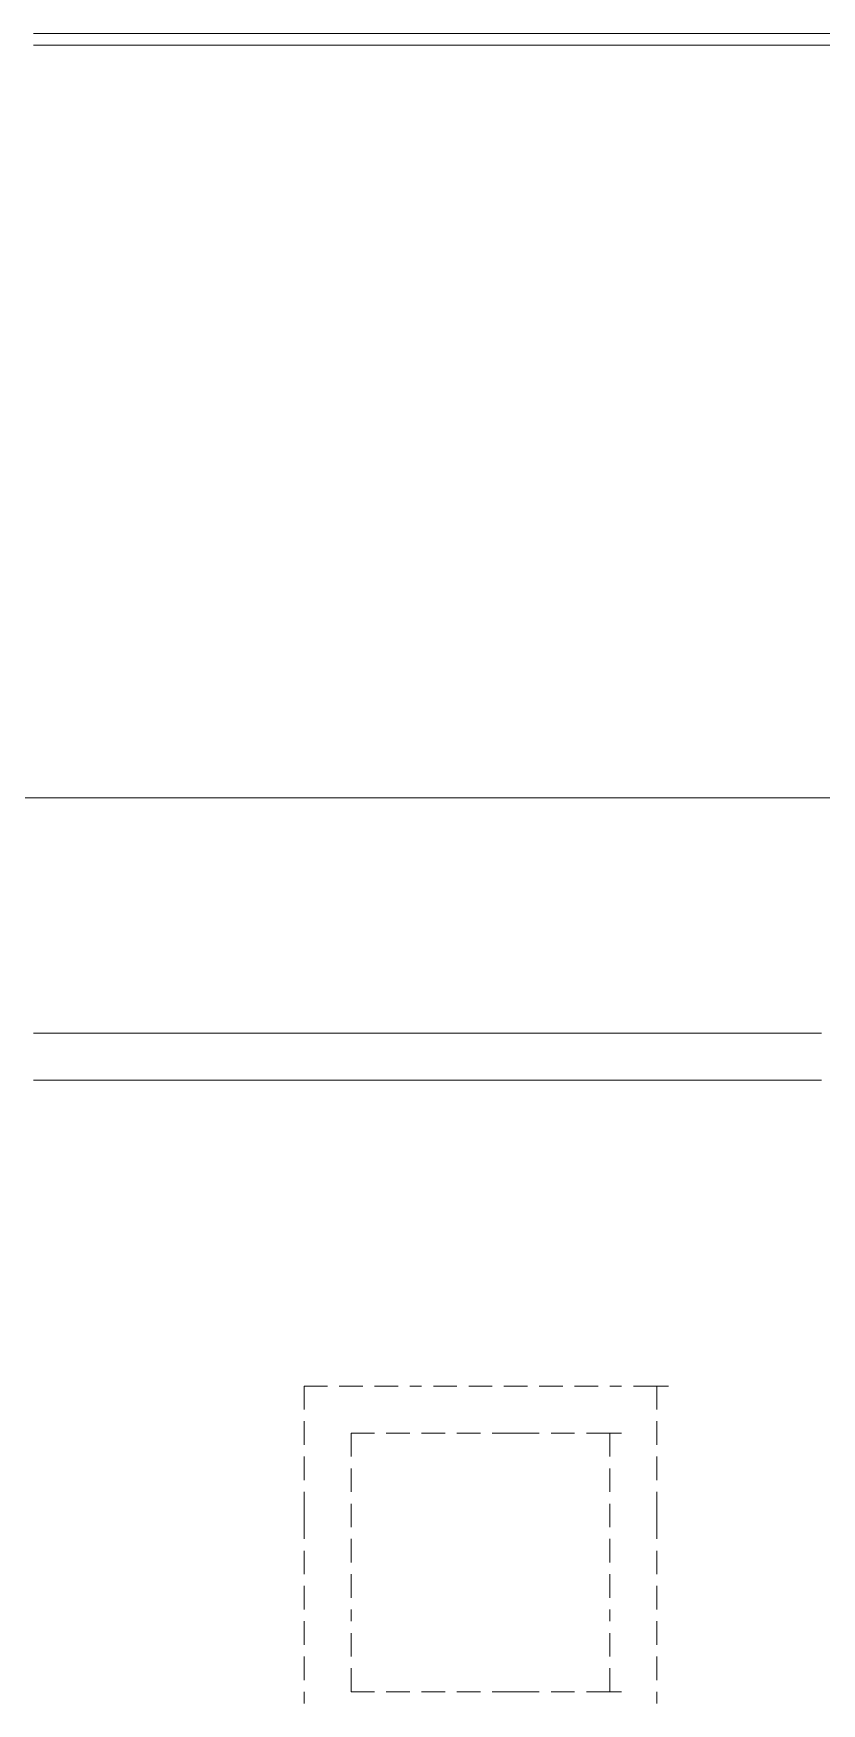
# Model space of a CAD drawing. Header units: inches. Extents: x 0.2 to 10.8, y 0.5 to 8.
# Drawn here: x 3.5833 to 3.695, y 5.3 to 5.5367 of the extents above; entities that cross this region are included whole.
import ezdxf

# ---------------------------------------------------------------- set-up
doc = ezdxf.new("R2010")
doc.units = ezdxf.units.IN
doc.header["$MEASUREMENT"] = 0
doc.layers.add('PDF_Geometry', color=7, linetype='Continuous')

msp = doc.modelspace()

# ---------------------------------------------------------------- linework, layer by layer
at = {"layer": 'PDF_Geometry', "lineweight": 9}
for points in [[(3.58333, 5.53667), (3.585, 5.53667)], [(3.58333, 5.53667), (3.585, 5.53667)], [(3.585, 5.53667), (3.58667, 5.53667)], [(3.585, 5.53667), (3.58667, 5.53667)], [(3.58667, 5.53667), (3.58833, 5.53667)], [(3.58667, 5.53667), (3.58833, 5.53667)], [(3.58833, 5.53667), (3.59, 5.53667)], [(3.58833, 5.53667), (3.59, 5.53667)], [(3.59, 5.53667), (3.59167, 5.53667)], [(3.59, 5.53667), (3.59167, 5.53667)], [(3.59167, 5.53667), (3.59333, 5.53667)], [(3.59167, 5.53667), (3.59333, 5.53667)], [(3.59333, 5.53667), (3.595, 5.53667)], [(3.59333, 5.53667), (3.595, 5.53667)], [(3.595, 5.53667), (3.59667, 5.53667)], [(3.595, 5.53667), (3.59667, 5.53667)], [(3.59667, 5.53667), (3.59833, 5.53667)], [(3.59667, 5.53667), (3.59833, 5.53667)], [(3.59833, 5.53667), (3.6, 5.53667)], [(3.59833, 5.53667), (3.6, 5.53667)], [(3.6, 5.53667), (3.60167, 5.53667)], [(3.6, 5.53667), (3.60167, 5.53667)], [(3.60167, 5.53667), (3.60333, 5.53667)], [(3.60167, 5.53667), (3.60333, 5.53667)], [(3.60333, 5.53667), (3.605, 5.53667)], [(3.60333, 5.53667), (3.605, 5.53667)], [(3.605, 5.53667), (3.60667, 5.53667)], [(3.605, 5.53667), (3.60667, 5.53667)], [(3.60667, 5.53667), (3.60833, 5.53667)], [(3.60667, 5.53667), (3.60833, 5.53667)], [(3.60833, 5.53667), (3.61, 5.53667)], [(3.60833, 5.53667), (3.61, 5.53667)], [(3.61, 5.53667), (3.61167, 5.53667)], [(3.61, 5.53667), (3.61167, 5.53667)], [(3.61167, 5.53667), (3.61333, 5.53667)], [(3.61167, 5.53667), (3.61333, 5.53667)], [(3.61333, 5.53667), (3.615, 5.53667)], [(3.61333, 5.53667), (3.615, 5.53667)], [(3.61333, 5.53667), (3.615, 5.53667)], [(3.615, 5.53667), (3.61667, 5.53667)], [(3.615, 5.53667), (3.61667, 5.53667)], [(3.615, 5.53667), (3.61667, 5.53667)], [(3.61667, 5.53667), (3.61833, 5.53667)], [(3.61667, 5.53667), (3.61833, 5.53667)], [(3.61833, 5.53667), (3.62, 5.53667)], [(3.61833, 5.53667), (3.62, 5.53667)], [(3.62, 5.53667), (3.62167, 5.53667)], [(3.62, 5.53667), (3.62167, 5.53667)], [(3.62, 5.53667), (3.62167, 5.53667)], [(3.62167, 5.53667), (3.62333, 5.53667)], [(3.62167, 5.53667), (3.62333, 5.53667)], [(3.62167, 5.53667), (3.62333, 5.53667)], [(3.62333, 5.53667), (3.625, 5.53667)], [(3.62333, 5.53667), (3.625, 5.53667)], [(3.625, 5.53667), (3.62667, 5.53667)], [(3.625, 5.53667), (3.62667, 5.53667)], [(3.62667, 5.53667), (3.62833, 5.53667)], [(3.62667, 5.53667), (3.62833, 5.53667)], [(3.62833, 5.53667), (3.63, 5.53667)], [(3.62833, 5.53667), (3.63, 5.53667)], [(3.63, 5.53667), (3.63167, 5.53667)], [(3.63, 5.53667), (3.63167, 5.53667)], [(3.63167, 5.53667), (3.63333, 5.53667)], [(3.63167, 5.53667), (3.63333, 5.53667)], [(3.63333, 5.53667), (3.635, 5.53667)], [(3.63333, 5.53667), (3.635, 5.53667)], [(3.635, 5.53667), (3.63667, 5.53667)], [(3.635, 5.53667), (3.63667, 5.53667)], [(3.63667, 5.53667), (3.63833, 5.53667)], [(3.63667, 5.53667), (3.63833, 5.53667)], [(3.63833, 5.53667), (3.64, 5.53667)], [(3.63833, 5.53667), (3.64, 5.53667)], [(3.64, 5.53667), (3.64167, 5.53667)], [(3.64, 5.53667), (3.64167, 5.53667)], [(3.64167, 5.53667), (3.64333, 5.53667)], [(3.64167, 5.53667), (3.64333, 5.53667)], [(3.64167, 5.53667), (3.64333, 5.53667)], [(3.64333, 5.53667), (3.645, 5.53667)], [(3.64333, 5.53667), (3.645, 5.53667)], [(3.64333, 5.53667), (3.645, 5.53667)], [(3.645, 5.53667), (3.64667, 5.53667)], [(3.645, 5.53667), (3.64667, 5.53667)], [(3.64667, 5.53667), (3.64833, 5.53667)], [(3.64667, 5.53667), (3.64833, 5.53667)], [(3.64833, 5.53667), (3.65, 5.53667)], [(3.64833, 5.53667), (3.65, 5.53667)], [(3.64833, 5.53667), (3.65, 5.53667)], [(3.65, 5.53667), (3.65167, 5.53667)], [(3.65, 5.53667), (3.65167, 5.53667)], [(3.65, 5.53667), (3.65167, 5.53667)], [(3.65167, 5.53667), (3.65333, 5.53667)], [(3.65167, 5.53667), (3.65333, 5.53667)], [(3.65333, 5.53667), (3.655, 5.53667)], [(3.65333, 5.53667), (3.655, 5.53667)], [(3.655, 5.53667), (3.65667, 5.53667)], [(3.655, 5.53667), (3.65667, 5.53667)], [(3.655, 5.53667), (3.65667, 5.53667)], [(3.65667, 5.53667), (3.65833, 5.53667)], [(3.65667, 5.53667), (3.65833, 5.53667)], [(3.65667, 5.53667), (3.65833, 5.53667)], [(3.65833, 5.53667), (3.66, 5.53667)], [(3.65833, 5.53667), (3.66, 5.53667)], [(3.66, 5.53667), (3.66167, 5.53667)], [(3.66, 5.53667), (3.66167, 5.53667)], [(3.66167, 5.53667), (3.66333, 5.53667)], [(3.66167, 5.53667), (3.66333, 5.53667)], [(3.66167, 5.53667), (3.66333, 5.53667)], [(3.66333, 5.53667), (3.665, 5.53667)], [(3.66333, 5.53667), (3.665, 5.53667)], [(3.66333, 5.53667), (3.665, 5.53667)], [(3.665, 5.53667), (3.66667, 5.53667)], [(3.665, 5.53667), (3.66667, 5.53667)], [(3.66667, 5.53667), (3.66833, 5.53667)], [(3.66667, 5.53667), (3.66833, 5.53667)], [(3.66833, 5.53667), (3.67, 5.53667)], [(3.66833, 5.53667), (3.67, 5.53667)], [(3.67, 5.53667), (3.67167, 5.53667)], [(3.67, 5.53667), (3.67167, 5.53667)], [(3.67167, 5.53667), (3.67333, 5.53667)], [(3.67167, 5.53667), (3.67333, 5.53667)], [(3.67333, 5.53667), (3.675, 5.53667)], [(3.67333, 5.53667), (3.675, 5.53667)], [(3.675, 5.53667), (3.67667, 5.53667)], [(3.675, 5.53667), (3.67667, 5.53667)], [(3.67667, 5.53667), (3.67833, 5.53667)], [(3.67667, 5.53667), (3.67833, 5.53667)], [(3.67833, 5.53667), (3.68, 5.53667)], [(3.67833, 5.53667), (3.68, 5.53667)], [(3.68, 5.53667), (3.68167, 5.53667)], [(3.68, 5.53667), (3.68167, 5.53667)], [(3.68167, 5.53667), (3.68333, 5.53667)], [(3.68167, 5.53667), (3.68333, 5.53667)], [(3.68333, 5.53667), (3.685, 5.53667)], [(3.68333, 5.53667), (3.685, 5.53667)], [(3.685, 5.53667), (3.68667, 5.53667)], [(3.685, 5.53667), (3.68667, 5.53667)], [(3.68667, 5.53667), (3.68833, 5.53667)], [(3.68667, 5.53667), (3.68833, 5.53667)], [(3.68833, 5.53667), (3.69, 5.53667)], [(3.68833, 5.53667), (3.69, 5.53667)], [(3.69, 5.53667), (3.69167, 5.53667)], [(3.69, 5.53667), (3.69167, 5.53667)], [(3.69167, 5.53667), (3.69333, 5.53667)], [(3.69167, 5.53667), (3.69333, 5.53667)], [(3.69167, 5.53667), (3.69333, 5.53667)], [(3.69333, 5.53667), (3.695, 5.53667)], [(3.69333, 5.53667), (3.695, 5.53667)], [(3.69333, 5.53667), (3.695, 5.53667)], [(3.695, 5.53667), (3.69667, 5.53667)], [(3.58333, 5.535), (3.585, 5.535)], [(3.58333, 5.535), (3.585, 5.535)], [(3.585, 5.535), (3.58667, 5.535)], [(3.585, 5.535), (3.58667, 5.535)], [(3.585, 5.535), (3.58667, 5.535)], [(3.58667, 5.535), (3.58833, 5.535)], [(3.58667, 5.535), (3.58833, 5.535)], [(3.58667, 5.535), (3.58833, 5.535)], [(3.58833, 5.535), (3.59, 5.535)], [(3.58833, 5.535), (3.59, 5.535)], [(3.58833, 5.535), (3.59, 5.535)], [(3.59, 5.535), (3.59167, 5.535)], [(3.59, 5.535), (3.59167, 5.535)], [(3.59167, 5.535), (3.59333, 5.535)], [(3.59167, 5.535), (3.59333, 5.535)], [(3.59167, 5.535), (3.59333, 5.535)], [(3.59333, 5.535), (3.595, 5.535)], [(3.59333, 5.535), (3.595, 5.535)], [(3.59333, 5.535), (3.595, 5.535)], [(3.595, 5.535), (3.59667, 5.535)], [(3.595, 5.535), (3.59667, 5.535)], [(3.595, 5.535), (3.59667, 5.535)], [(3.59667, 5.535), (3.59833, 5.535)], [(3.59667, 5.535), (3.59833, 5.535)], [(3.59833, 5.535), (3.6, 5.535)], [(3.59833, 5.535), (3.6, 5.535)], [(3.59833, 5.535), (3.6, 5.535)], [(3.6, 5.535), (3.60167, 5.535)], [(3.6, 5.535), (3.60167, 5.535)], [(3.6, 5.535), (3.60167, 5.535)], [(3.60167, 5.535), (3.60333, 5.535)], [(3.60167, 5.535), (3.60333, 5.535)], [(3.60167, 5.535), (3.60333, 5.535)], [(3.60333, 5.535), (3.605, 5.535)], [(3.60333, 5.535), (3.605, 5.535)], [(3.605, 5.535), (3.60667, 5.535)], [(3.605, 5.535), (3.60667, 5.535)], [(3.605, 5.535), (3.60667, 5.535)], [(3.60667, 5.535), (3.60833, 5.535)], [(3.60667, 5.535), (3.60833, 5.535)], [(3.60667, 5.535), (3.60833, 5.535)], [(3.60833, 5.535), (3.61, 5.535)], [(3.60833, 5.535), (3.61, 5.535)], [(3.60833, 5.535), (3.61, 5.535)], [(3.61, 5.535), (3.61167, 5.535)], [(3.61, 5.535), (3.61167, 5.535)], [(3.61, 5.535), (3.61167, 5.535)], [(3.61167, 5.535), (3.61333, 5.535)], [(3.61167, 5.535), (3.61333, 5.535)], [(3.61333, 5.535), (3.615, 5.535)], [(3.61333, 5.535), (3.615, 5.535)], [(3.61333, 5.535), (3.615, 5.535)], [(3.615, 5.535), (3.61667, 5.535)], [(3.615, 5.535), (3.61667, 5.535)], [(3.615, 5.535), (3.61667, 5.535)], [(3.615, 5.535), (3.61667, 5.535)], [(3.61667, 5.535), (3.61833, 5.535)], [(3.61667, 5.535), (3.61833, 5.535)], [(3.61667, 5.535), (3.61833, 5.535)], [(3.61833, 5.535), (3.62, 5.535)], [(3.61833, 5.535), (3.62, 5.535)], [(3.62, 5.535), (3.62167, 5.535)], [(3.62, 5.535), (3.62167, 5.535)], [(3.62, 5.535), (3.62167, 5.535)], [(3.62167, 5.535), (3.62333, 5.535)], [(3.62167, 5.535), (3.62333, 5.535)], [(3.62167, 5.535), (3.62333, 5.535)], [(3.62167, 5.535), (3.62333, 5.535)], [(3.62333, 5.535), (3.625, 5.535)], [(3.62333, 5.535), (3.625, 5.535)], [(3.62333, 5.535), (3.625, 5.535)], [(3.625, 5.535), (3.62667, 5.535)], [(3.625, 5.535), (3.62667, 5.535)], [(3.62667, 5.535), (3.62833, 5.535)], [(3.62667, 5.535), (3.62833, 5.535)], [(3.62667, 5.535), (3.62833, 5.535)], [(3.62833, 5.535), (3.63, 5.535)], [(3.62833, 5.535), (3.63, 5.535)], [(3.62833, 5.535), (3.63, 5.535)], [(3.63, 5.535), (3.63167, 5.535)], [(3.63, 5.535), (3.63167, 5.535)], [(3.63, 5.535), (3.63167, 5.535)], [(3.63167, 5.535), (3.63333, 5.535)], [(3.63167, 5.535), (3.63333, 5.535)], [(3.63333, 5.535), (3.635, 5.535)], [(3.63333, 5.535), (3.635, 5.535)], [(3.63333, 5.535), (3.635, 5.535)], [(3.635, 5.535), (3.63667, 5.535)], [(3.635, 5.535), (3.63667, 5.535)], [(3.635, 5.535), (3.63667, 5.535)], [(3.63667, 5.535), (3.63833, 5.535)], [(3.63667, 5.535), (3.63833, 5.535)], [(3.63667, 5.535), (3.63833, 5.535)], [(3.63833, 5.535), (3.64, 5.535)], [(3.63833, 5.535), (3.64, 5.535)], [(3.63833, 5.535), (3.64, 5.535)], [(3.64, 5.535), (3.64167, 5.535)], [(3.64, 5.535), (3.64167, 5.535)], [(3.64167, 5.535), (3.64333, 5.535)], [(3.64167, 5.535), (3.64333, 5.535)], [(3.64167, 5.535), (3.64333, 5.535)], [(3.64333, 5.535), (3.645, 5.535)], [(3.64333, 5.535), (3.645, 5.535)], [(3.64333, 5.535), (3.645, 5.535)], [(3.64333, 5.535), (3.645, 5.535)], [(3.645, 5.535), (3.64667, 5.535)], [(3.645, 5.535), (3.64667, 5.535)], [(3.645, 5.535), (3.64667, 5.535)], [(3.64667, 5.535), (3.64833, 5.535)], [(3.64667, 5.535), (3.64833, 5.535)], [(3.64833, 5.535), (3.65, 5.535)], [(3.64833, 5.535), (3.65, 5.535)], [(3.64833, 5.535), (3.65, 5.535)], [(3.65, 5.535), (3.65167, 5.535)], [(3.65, 5.535), (3.65167, 5.535)], [(3.65, 5.535), (3.65167, 5.535)], [(3.65, 5.535), (3.65167, 5.535)], [(3.65167, 5.535), (3.65333, 5.535)], [(3.65167, 5.535), (3.65333, 5.535)], [(3.65167, 5.535), (3.65333, 5.535)], [(3.65333, 5.535), (3.655, 5.535)], [(3.65333, 5.535), (3.655, 5.535)], [(3.655, 5.535), (3.65667, 5.535)], [(3.655, 5.535), (3.65667, 5.535)], [(3.655, 5.535), (3.65667, 5.535)], [(3.65667, 5.535), (3.65833, 5.535)], [(3.65667, 5.535), (3.65833, 5.535)], [(3.65667, 5.535), (3.65833, 5.535)], [(3.65667, 5.535), (3.65833, 5.535)], [(3.65833, 5.535), (3.66, 5.535)], [(3.65833, 5.535), (3.66, 5.535)], [(3.65833, 5.535), (3.66, 5.535)], [(3.66, 5.535), (3.66167, 5.535)], [(3.66, 5.535), (3.66167, 5.535)], [(3.66167, 5.535), (3.66333, 5.535)], [(3.66167, 5.535), (3.66333, 5.535)], [(3.66167, 5.535), (3.66333, 5.535)], [(3.66333, 5.535), (3.665, 5.535)], [(3.66333, 5.535), (3.665, 5.535)], [(3.66333, 5.535), (3.665, 5.535)], [(3.66333, 5.535), (3.665, 5.535)], [(3.665, 5.535), (3.66667, 5.535)], [(3.665, 5.535), (3.66667, 5.535)], [(3.665, 5.535), (3.66667, 5.535)], [(3.66667, 5.535), (3.66833, 5.535)], [(3.66667, 5.535), (3.66833, 5.535)], [(3.66667, 5.535), (3.66833, 5.535)], [(3.66833, 5.535), (3.67, 5.535)], [(3.66833, 5.535), (3.67, 5.535)], [(3.66833, 5.535), (3.67, 5.535)], [(3.67, 5.535), (3.67167, 5.535)], [(3.67, 5.535), (3.67167, 5.535)], [(3.67167, 5.535), (3.67333, 5.535)], [(3.67167, 5.535), (3.67333, 5.535)], [(3.67167, 5.535), (3.67333, 5.535)], [(3.67333, 5.535), (3.675, 5.535)], [(3.67333, 5.535), (3.675, 5.535)], [(3.67333, 5.535), (3.675, 5.535)], [(3.675, 5.535), (3.67667, 5.535)], [(3.675, 5.535), (3.67667, 5.535)], [(3.675, 5.535), (3.67667, 5.535)], [(3.67667, 5.535), (3.67833, 5.535)], [(3.67667, 5.535), (3.67833, 5.535)], [(3.67833, 5.535), (3.68, 5.535)], [(3.67833, 5.535), (3.68, 5.535)], [(3.67833, 5.535), (3.68, 5.535)], [(3.68, 5.535), (3.68167, 5.535)], [(3.68, 5.535), (3.68167, 5.535)], [(3.68, 5.535), (3.68167, 5.535)], [(3.68167, 5.535), (3.68333, 5.535)], [(3.68167, 5.535), (3.68333, 5.535)], [(3.68167, 5.535), (3.68333, 5.535)], [(3.68333, 5.535), (3.685, 5.535)], [(3.68333, 5.535), (3.685, 5.535)], [(3.685, 5.535), (3.68667, 5.535)], [(3.685, 5.535), (3.68667, 5.535)], [(3.685, 5.535), (3.68667, 5.535)], [(3.68667, 5.535), (3.68833, 5.535)], [(3.68667, 5.535), (3.68833, 5.535)], [(3.68667, 5.535), (3.68833, 5.535)], [(3.68833, 5.535), (3.69, 5.535)], [(3.68833, 5.535), (3.69, 5.535)], [(3.68833, 5.535), (3.69, 5.535)], [(3.69, 5.535), (3.69167, 5.535)], [(3.69, 5.535), (3.69167, 5.535)], [(3.69167, 5.535), (3.69333, 5.535)], [(3.69167, 5.535), (3.69333, 5.535)], [(3.69167, 5.535), (3.69333, 5.535)], [(3.69333, 5.535), (3.695, 5.535)], [(3.69333, 5.535), (3.695, 5.535)], [(3.69333, 5.535), (3.695, 5.535)], [(3.69333, 5.535), (3.695, 5.535)], [(3.695, 5.535), (3.69667, 5.535)]]:
    msp.add_lwpolyline(points, dxfattribs=at)
at = {"layer": 'PDF_Geometry', "lineweight": 13}
for points in [[(3.55333, 5.42833), (3.97333, 5.42833)], [(3.58333, 5.395), (3.585, 5.395)], [(3.58333, 5.395), (3.585, 5.395)], [(3.585, 5.395), (3.58667, 5.395)], [(3.585, 5.395), (3.58667, 5.395)], [(3.58667, 5.395), (3.58833, 5.395)], [(3.58667, 5.395), (3.58833, 5.395)], [(3.58833, 5.395), (3.59, 5.395)], [(3.59, 5.395), (3.59167, 5.395)], [(3.59, 5.395), (3.59167, 5.395)], [(3.59167, 5.395), (3.59333, 5.395)], [(3.59167, 5.395), (3.59333, 5.395)], [(3.59333, 5.395), (3.595, 5.395)], [(3.59333, 5.395), (3.595, 5.395)], [(3.595, 5.395), (3.59667, 5.395)], [(3.59667, 5.395), (3.59833, 5.395)], [(3.59667, 5.395), (3.59833, 5.395)], [(3.59833, 5.395), (3.6, 5.395)], [(3.59833, 5.395), (3.6, 5.395)], [(3.6, 5.395), (3.60167, 5.395)], [(3.6, 5.395), (3.60167, 5.395)], [(3.60167, 5.395), (3.60333, 5.395)], [(3.60333, 5.395), (3.605, 5.395)], [(3.60333, 5.395), (3.605, 5.395)], [(3.605, 5.395), (3.60667, 5.395)], [(3.605, 5.395), (3.60667, 5.395)], [(3.60667, 5.395), (3.60833, 5.395)], [(3.60667, 5.395), (3.60833, 5.395)], [(3.60833, 5.395), (3.61, 5.395)], [(3.60833, 5.395), (3.61, 5.395)], [(3.61, 5.395), (3.61167, 5.395)], [(3.61167, 5.395), (3.61333, 5.395)], [(3.61167, 5.395), (3.61333, 5.395)], [(3.61333, 5.395), (3.615, 5.395)], [(3.61333, 5.395), (3.615, 5.395)], [(3.615, 5.395), (3.61667, 5.395)], [(3.615, 5.395), (3.61667, 5.395)], [(3.61667, 5.395), (3.61833, 5.395)], [(3.61833, 5.395), (3.62, 5.395)], [(3.61833, 5.395), (3.62, 5.395)], [(3.62, 5.395), (3.62167, 5.395)], [(3.62, 5.395), (3.62167, 5.395)], [(3.62167, 5.395), (3.62333, 5.395)], [(3.62167, 5.395), (3.62333, 5.395)], [(3.62333, 5.395), (3.625, 5.395)], [(3.625, 5.395), (3.62667, 5.395)], [(3.625, 5.395), (3.62667, 5.395)], [(3.62667, 5.395), (3.62833, 5.395)], [(3.62667, 5.395), (3.62833, 5.395)], [(3.62833, 5.395), (3.63, 5.395)], [(3.62833, 5.395), (3.63, 5.395)], [(3.63, 5.395), (3.63167, 5.395)], [(3.63167, 5.395), (3.63333, 5.395)], [(3.63167, 5.395), (3.63333, 5.395)], [(3.63333, 5.395), (3.635, 5.395)], [(3.63333, 5.395), (3.635, 5.395)], [(3.635, 5.395), (3.63667, 5.395)], [(3.635, 5.395), (3.63667, 5.395)], [(3.63667, 5.395), (3.63833, 5.395)], [(3.63667, 5.395), (3.63833, 5.395)], [(3.63833, 5.395), (3.64, 5.395)], [(3.64, 5.395), (3.64167, 5.395)], [(3.64, 5.395), (3.64167, 5.395)], [(3.64167, 5.395), (3.64333, 5.395)], [(3.64167, 5.395), (3.64333, 5.395)], [(3.64333, 5.395), (3.645, 5.395)], [(3.64333, 5.395), (3.645, 5.395)], [(3.645, 5.395), (3.64667, 5.395)], [(3.64667, 5.395), (3.64833, 5.395)], [(3.64667, 5.395), (3.64833, 5.395)], [(3.64833, 5.395), (3.65, 5.395)], [(3.64833, 5.395), (3.65, 5.395)], [(3.65, 5.395), (3.65167, 5.395)], [(3.65, 5.395), (3.65167, 5.395)], [(3.65167, 5.395), (3.65333, 5.395)], [(3.65333, 5.395), (3.655, 5.395)], [(3.65333, 5.395), (3.655, 5.395)], [(3.655, 5.395), (3.65667, 5.395)], [(3.655, 5.395), (3.65667, 5.395)], [(3.65667, 5.395), (3.65833, 5.395)], [(3.65667, 5.395), (3.65833, 5.395)], [(3.65833, 5.395), (3.66, 5.395)], [(3.66, 5.395), (3.66167, 5.395)], [(3.66, 5.395), (3.66167, 5.395)], [(3.66167, 5.395), (3.66333, 5.395)], [(3.66167, 5.395), (3.66333, 5.395)], [(3.66333, 5.395), (3.665, 5.395)], [(3.66333, 5.395), (3.665, 5.395)], [(3.665, 5.395), (3.66667, 5.395)], [(3.665, 5.395), (3.66667, 5.395)], [(3.66667, 5.395), (3.66833, 5.395)], [(3.66833, 5.395), (3.67, 5.395)], [(3.66833, 5.395), (3.67, 5.395)], [(3.67, 5.395), (3.67167, 5.395)], [(3.67, 5.395), (3.67167, 5.395)], [(3.67167, 5.395), (3.67333, 5.395)], [(3.67167, 5.395), (3.67333, 5.395)], [(3.67333, 5.395), (3.675, 5.395)], [(3.675, 5.395), (3.67667, 5.395)], [(3.675, 5.395), (3.67667, 5.395)], [(3.67667, 5.395), (3.67833, 5.395)], [(3.67667, 5.395), (3.67833, 5.395)], [(3.67833, 5.395), (3.68, 5.395)], [(3.67833, 5.395), (3.68, 5.395)], [(3.68, 5.395), (3.68167, 5.395)], [(3.68167, 5.395), (3.68333, 5.395)], [(3.68167, 5.395), (3.68333, 5.395)], [(3.68333, 5.395), (3.685, 5.395)], [(3.68333, 5.395), (3.685, 5.395)], [(3.685, 5.395), (3.68667, 5.395)], [(3.685, 5.395), (3.68667, 5.395)], [(3.68667, 5.395), (3.68833, 5.395)], [(3.68667, 5.395), (3.68833, 5.395)], [(3.68833, 5.395), (3.69, 5.395)], [(3.69, 5.395), (3.69167, 5.395)], [(3.69, 5.395), (3.69167, 5.395)], [(3.69167, 5.395), (3.69333, 5.395)], [(3.69167, 5.395), (3.69333, 5.395)], [(3.69333, 5.395), (3.695, 5.395)], [(3.69333, 5.395), (3.695, 5.395)], [(3.58333, 5.38833), (3.585, 5.38833)], [(3.58333, 5.38833), (3.585, 5.38833)], [(3.585, 5.38833), (3.58667, 5.38833)], [(3.585, 5.38833), (3.58667, 5.38833)], [(3.58667, 5.38833), (3.58833, 5.38833)], [(3.58667, 5.38833), (3.58833, 5.38833)], [(3.58833, 5.38833), (3.59, 5.38833)], [(3.59, 5.38833), (3.59167, 5.38833)], [(3.59, 5.38833), (3.59167, 5.38833)], [(3.59167, 5.38833), (3.59333, 5.38833)], [(3.59167, 5.38833), (3.59333, 5.38833)], [(3.59333, 5.38833), (3.595, 5.38833)], [(3.59333, 5.38833), (3.595, 5.38833)], [(3.595, 5.38833), (3.59667, 5.38833)], [(3.59667, 5.38833), (3.59833, 5.38833)], [(3.59667, 5.38833), (3.59833, 5.38833)], [(3.59833, 5.38833), (3.6, 5.38833)], [(3.59833, 5.38833), (3.6, 5.38833)], [(3.6, 5.38833), (3.60167, 5.38833)], [(3.6, 5.38833), (3.60167, 5.38833)], [(3.60167, 5.38833), (3.60333, 5.38833)], [(3.60333, 5.38833), (3.605, 5.38833)], [(3.60333, 5.38833), (3.605, 5.38833)], [(3.605, 5.38833), (3.60667, 5.38833)], [(3.605, 5.38833), (3.60667, 5.38833)], [(3.60667, 5.38833), (3.60833, 5.38833)], [(3.60667, 5.38833), (3.60833, 5.38833)], [(3.60833, 5.38833), (3.61, 5.38833)], [(3.60833, 5.38833), (3.61, 5.38833)], [(3.61, 5.38833), (3.61167, 5.38833)], [(3.61167, 5.38833), (3.61333, 5.38833)], [(3.61167, 5.38833), (3.61333, 5.38833)], [(3.61333, 5.38833), (3.615, 5.38833)], [(3.61333, 5.38833), (3.615, 5.38833)], [(3.615, 5.38833), (3.61667, 5.38833)], [(3.615, 5.38833), (3.61667, 5.38833)], [(3.61667, 5.38833), (3.61833, 5.38833)], [(3.61833, 5.38833), (3.62, 5.38833)], [(3.61833, 5.38833), (3.62, 5.38833)], [(3.62, 5.38833), (3.62167, 5.38833)], [(3.62, 5.38833), (3.62167, 5.38833)], [(3.62167, 5.38833), (3.62333, 5.38833)], [(3.62167, 5.38833), (3.62333, 5.38833)], [(3.62333, 5.38833), (3.625, 5.38833)], [(3.625, 5.38833), (3.62667, 5.38833)], [(3.625, 5.38833), (3.62667, 5.38833)], [(3.62667, 5.38833), (3.62833, 5.38833)], [(3.62667, 5.38833), (3.62833, 5.38833)], [(3.62833, 5.38833), (3.63, 5.38833)], [(3.62833, 5.38833), (3.63, 5.38833)], [(3.63, 5.38833), (3.63167, 5.38833)], [(3.63167, 5.38833), (3.63333, 5.38833)], [(3.63167, 5.38833), (3.63333, 5.38833)], [(3.63333, 5.38833), (3.635, 5.38833)], [(3.63333, 5.38833), (3.635, 5.38833)], [(3.635, 5.38833), (3.63667, 5.38833)], [(3.635, 5.38833), (3.63667, 5.38833)], [(3.63667, 5.38833), (3.63833, 5.38833)], [(3.63667, 5.38833), (3.63833, 5.38833)], [(3.63833, 5.38833), (3.64, 5.38833)], [(3.64, 5.38833), (3.64167, 5.38833)], [(3.64, 5.38833), (3.64167, 5.38833)], [(3.64167, 5.38833), (3.64333, 5.38833)], [(3.64167, 5.38833), (3.64333, 5.38833)], [(3.64333, 5.38833), (3.645, 5.38833)], [(3.64333, 5.38833), (3.645, 5.38833)], [(3.645, 5.38833), (3.64667, 5.38833)], [(3.64667, 5.38833), (3.64833, 5.38833)], [(3.64667, 5.38833), (3.64833, 5.38833)], [(3.64833, 5.38833), (3.65, 5.38833)], [(3.64833, 5.38833), (3.65, 5.38833)], [(3.65, 5.38833), (3.65167, 5.38833)], [(3.65, 5.38833), (3.65167, 5.38833)], [(3.65167, 5.38833), (3.65333, 5.38833)], [(3.65333, 5.38833), (3.655, 5.38833)], [(3.65333, 5.38833), (3.655, 5.38833)], [(3.655, 5.38833), (3.65667, 5.38833)], [(3.655, 5.38833), (3.65667, 5.38833)], [(3.65667, 5.38833), (3.65833, 5.38833)], [(3.65667, 5.38833), (3.65833, 5.38833)], [(3.65833, 5.38833), (3.66, 5.38833)], [(3.66, 5.38833), (3.66167, 5.38833)], [(3.66, 5.38833), (3.66167, 5.38833)], [(3.66167, 5.38833), (3.66333, 5.38833)], [(3.66167, 5.38833), (3.66333, 5.38833)], [(3.66333, 5.38833), (3.665, 5.38833)], [(3.66333, 5.38833), (3.665, 5.38833)], [(3.665, 5.38833), (3.66667, 5.38833)], [(3.665, 5.38833), (3.66667, 5.38833)], [(3.66667, 5.38833), (3.66833, 5.38833)], [(3.66833, 5.38833), (3.67, 5.38833)], [(3.66833, 5.38833), (3.67, 5.38833)], [(3.67, 5.38833), (3.67167, 5.38833)], [(3.67, 5.38833), (3.67167, 5.38833)], [(3.67167, 5.38833), (3.67333, 5.38833)], [(3.67167, 5.38833), (3.67333, 5.38833)], [(3.67333, 5.38833), (3.675, 5.38833)], [(3.675, 5.38833), (3.67667, 5.38833)], [(3.675, 5.38833), (3.67667, 5.38833)], [(3.67667, 5.38833), (3.67833, 5.38833)], [(3.67667, 5.38833), (3.67833, 5.38833)], [(3.67833, 5.38833), (3.68, 5.38833)], [(3.67833, 5.38833), (3.68, 5.38833)], [(3.68, 5.38833), (3.68167, 5.38833)], [(3.68167, 5.38833), (3.68333, 5.38833)], [(3.68167, 5.38833), (3.68333, 5.38833)], [(3.68333, 5.38833), (3.685, 5.38833)], [(3.68333, 5.38833), (3.685, 5.38833)], [(3.685, 5.38833), (3.68667, 5.38833)], [(3.685, 5.38833), (3.68667, 5.38833)], [(3.68667, 5.38833), (3.68833, 5.38833)], [(3.68667, 5.38833), (3.68833, 5.38833)], [(3.68833, 5.38833), (3.69, 5.38833)], [(3.69, 5.38833), (3.69167, 5.38833)], [(3.69, 5.38833), (3.69167, 5.38833)], [(3.69167, 5.38833), (3.69333, 5.38833)], [(3.69167, 5.38833), (3.69333, 5.38833)], [(3.69333, 5.38833), (3.695, 5.38833)], [(3.69333, 5.38833), (3.695, 5.38833)], [(3.62167, 5.345), (3.625, 5.345)], [(3.62167, 5.34167), (3.62167, 5.345)], [(3.62167, 5.345), (3.62333, 5.345)], [(3.62667, 5.345), (3.63, 5.345)], [(3.63167, 5.345), (3.635, 5.345)], [(3.63667, 5.345), (3.63833, 5.345)], [(3.64, 5.345), (3.64333, 5.345)], [(3.645, 5.345), (3.64833, 5.345)], [(3.65, 5.345), (3.65333, 5.345)], [(3.655, 5.345), (3.65833, 5.345)], [(3.66, 5.345), (3.66333, 5.345)], [(3.665, 5.345), (3.66667, 5.345)], [(3.66833, 5.345), (3.67167, 5.345)], [(3.67167, 5.345), (3.67167, 5.34167)], [(3.67167, 5.345), (3.67333, 5.345)], [(3.62167, 5.33667), (3.62167, 5.34)], [(3.67167, 5.34), (3.67167, 5.33667)], [(3.62833, 5.33833), (3.63167, 5.33833)], [(3.62833, 5.335), (3.62833, 5.33833)], [(3.62833, 5.33833), (3.63, 5.33833)], [(3.62833, 5.33833), (3.63167, 5.33833)], [(3.62833, 5.335), (3.62833, 5.33833)], [(3.62833, 5.33833), (3.63, 5.33833)], [(3.63333, 5.33833), (3.63667, 5.33833)], [(3.63333, 5.33833), (3.63667, 5.33833)], [(3.63833, 5.33833), (3.64167, 5.33833)], [(3.63833, 5.33833), (3.64167, 5.33833)], [(3.64333, 5.33833), (3.64667, 5.33833)], [(3.64333, 5.33833), (3.64667, 5.33833)], [(3.64833, 5.33833), (3.65167, 5.33833)], [(3.64833, 5.33833), (3.65167, 5.33833)], [(3.65167, 5.33833), (3.655, 5.33833)], [(3.65167, 5.33833), (3.655, 5.33833)], [(3.65667, 5.33833), (3.66, 5.33833)], [(3.65667, 5.33833), (3.66, 5.33833)], [(3.66167, 5.33833), (3.665, 5.33833)], [(3.66167, 5.33833), (3.665, 5.33833)], [(3.665, 5.33833), (3.665, 5.335)], [(3.665, 5.33833), (3.66667, 5.33833)], [(3.665, 5.33833), (3.665, 5.335)], [(3.665, 5.33833), (3.66667, 5.33833)], [(3.62167, 5.33167), (3.62167, 5.335)], [(3.67167, 5.335), (3.67167, 5.33167)], [(3.62833, 5.33), (3.62833, 5.33333)], [(3.62833, 5.33), (3.62833, 5.33333)], [(3.665, 5.33333), (3.665, 5.33)], [(3.665, 5.33333), (3.665, 5.33)], [(3.62167, 5.32667), (3.62167, 5.33)], [(3.67167, 5.33), (3.67167, 5.32667)], [(3.62833, 5.325), (3.62833, 5.32833)], [(3.62833, 5.325), (3.62833, 5.32833)], [(3.665, 5.32833), (3.665, 5.325)], [(3.665, 5.32833), (3.665, 5.325)], [(3.62167, 5.32333), (3.62167, 5.32667)], [(3.67167, 5.32667), (3.67167, 5.32333)], [(3.62833, 5.32), (3.62833, 5.32333)], [(3.62833, 5.32), (3.62833, 5.32333)], [(3.665, 5.32333), (3.665, 5.32)], [(3.665, 5.32333), (3.665, 5.32)], [(3.62167, 5.31833), (3.62167, 5.32167)], [(3.67167, 5.32167), (3.67167, 5.31833)], [(3.62833, 5.315), (3.62833, 5.31833)], [(3.62833, 5.315), (3.62833, 5.31833)], [(3.665, 5.31833), (3.665, 5.315)], [(3.665, 5.31833), (3.665, 5.315)], [(3.62167, 5.31333), (3.62167, 5.31667)], [(3.67167, 5.31667), (3.67167, 5.31333)], [(3.62833, 5.31167), (3.62833, 5.31333)], [(3.62833, 5.31167), (3.62833, 5.31333)], [(3.665, 5.31333), (3.665, 5.31167)], [(3.665, 5.31333), (3.665, 5.31167)], [(3.62167, 5.30833), (3.62167, 5.31167)], [(3.67167, 5.31167), (3.67167, 5.30833)], [(3.62833, 5.30667), (3.62833, 5.31)], [(3.62833, 5.30667), (3.62833, 5.31)], [(3.665, 5.31), (3.665, 5.30667)], [(3.665, 5.31), (3.665, 5.30667)], [(3.62167, 5.30333), (3.62167, 5.30667)], [(3.67167, 5.30667), (3.67167, 5.30333)], [(3.62833, 5.30167), (3.62833, 5.305)], [(3.62833, 5.30167), (3.62833, 5.305)], [(3.665, 5.305), (3.665, 5.30167)], [(3.665, 5.305), (3.665, 5.30167)], [(3.62167, 5.3), (3.62167, 5.30167)], [(3.63167, 5.30167), (3.62833, 5.30167)], [(3.62833, 5.30167), (3.63, 5.30167)], [(3.63167, 5.30167), (3.62833, 5.30167)], [(3.62833, 5.30167), (3.63, 5.30167)], [(3.63667, 5.30167), (3.63333, 5.30167)], [(3.63667, 5.30167), (3.63333, 5.30167)], [(3.64167, 5.30167), (3.63833, 5.30167)], [(3.64167, 5.30167), (3.63833, 5.30167)], [(3.64667, 5.30167), (3.64333, 5.30167)], [(3.64667, 5.30167), (3.64333, 5.30167)], [(3.65167, 5.30167), (3.64833, 5.30167)], [(3.65167, 5.30167), (3.64833, 5.30167)], [(3.655, 5.30167), (3.65167, 5.30167)], [(3.655, 5.30167), (3.65167, 5.30167)], [(3.66, 5.30167), (3.65667, 5.30167)], [(3.66, 5.30167), (3.65667, 5.30167)], [(3.665, 5.30167), (3.66167, 5.30167)], [(3.665, 5.30167), (3.66167, 5.30167)], [(3.665, 5.30167), (3.66667, 5.30167)], [(3.665, 5.30167), (3.66667, 5.30167)], [(3.67167, 5.30167), (3.67167, 5.3)]]:
    msp.add_lwpolyline(points, dxfattribs=at)

doc.saveas('drawing.dxf')
